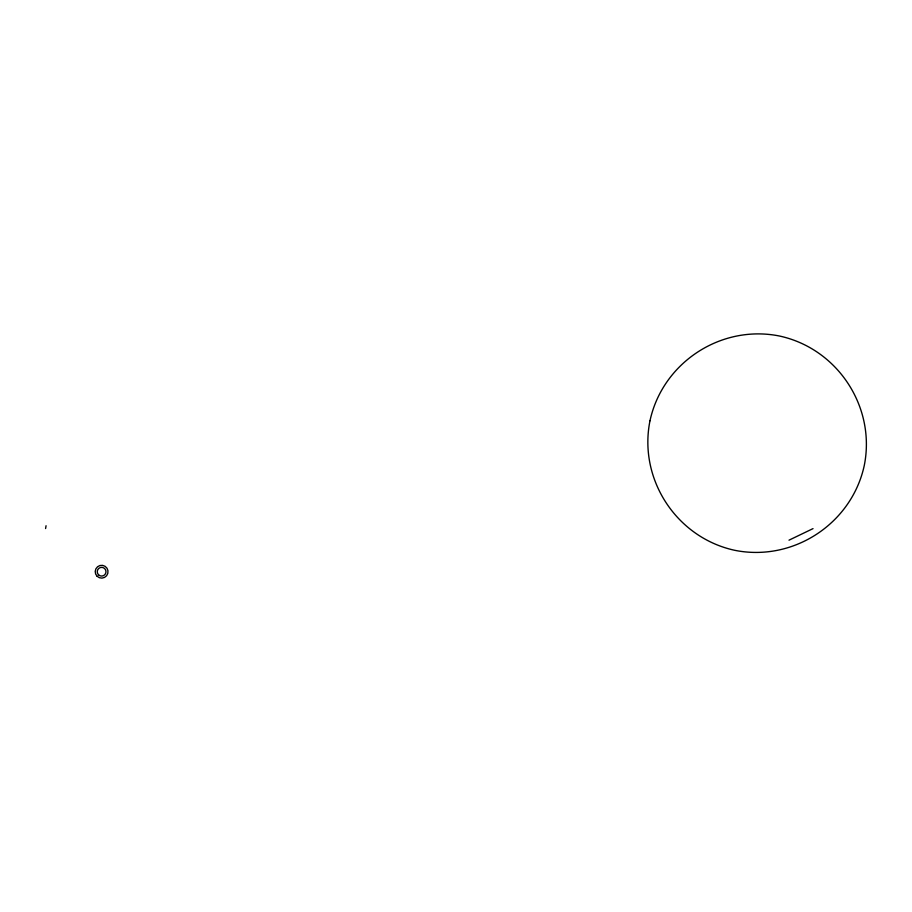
<?xml version="1.0" encoding="UTF-8"?>
<svg xmlns="http://www.w3.org/2000/svg" width="912" height="912" viewBox="0 0 912 912"><rect width="100%" height="100%" fill="white"/><g stroke="black" fill="none" stroke-linecap="round" stroke-linejoin="round"><path stroke-width="1.37" d="M788.994 540.178L813.025 528.618M46.056 525.734L45.6 528.538M649.982 420.774C638.206 479.188 676.476 537.692 734.719 550.301C793.132 562.077 851.648 523.796 864.257 465.565C876.033 407.151 837.752 348.635 779.509 336.026C721.096 324.25 662.591 362.531 649.982 420.774M97.082 576.236A6.407 6.407 0 0 0 107.81 573.363A6.407 6.407 0 0 0 99.955 565.52A6.407 6.407 0 0 0 97.082 576.236M98.53 574.799A4.366 4.366 0 0 0 105.838 572.839A4.366 4.366 0 0 0 100.491 567.492A4.366 4.366 0 0 0 98.53 574.799"/></g></svg>
